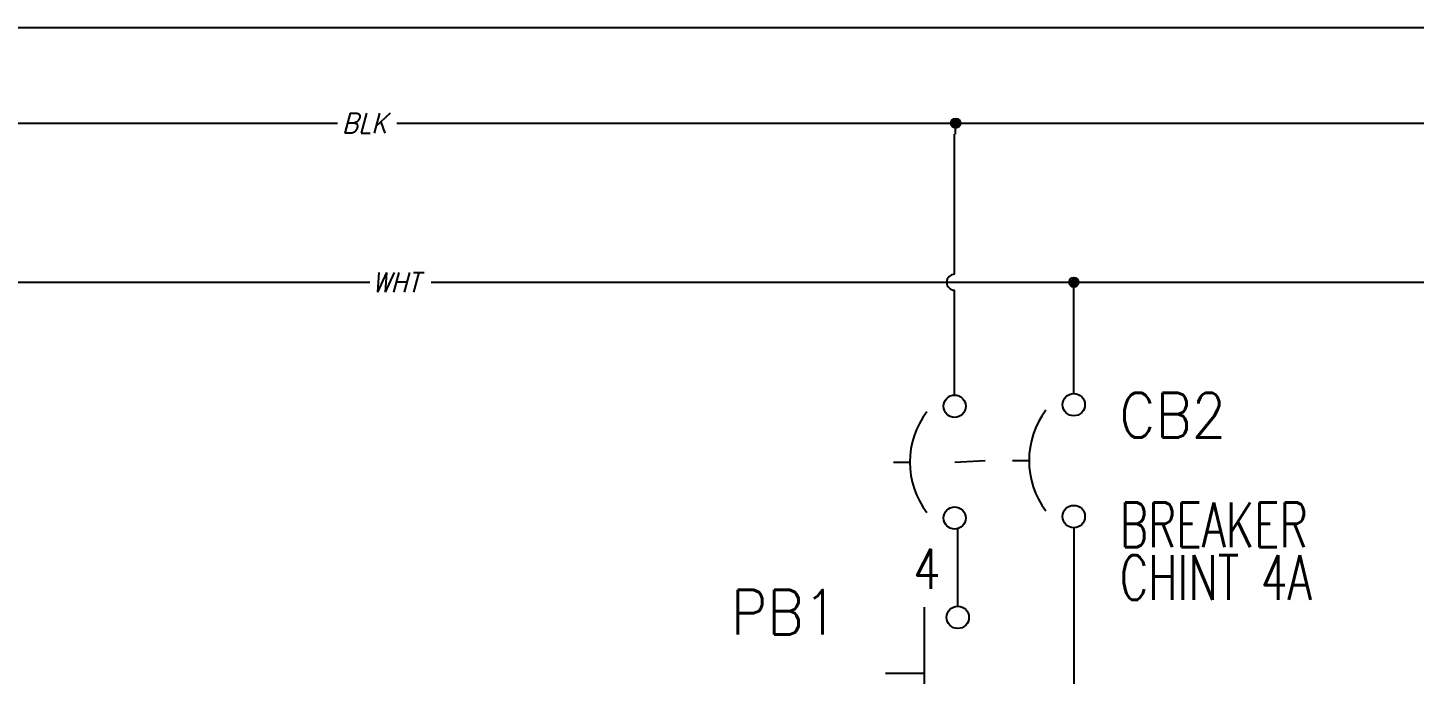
# Model space of a CAD drawing. Header units: millimetres. Extents: x 123.5 to 144.3, y 105.4 to 121.6.
# Drawn here: x 130.45 to 139.17, y 117.53 to 121.59 of the extents above; entities that cross this region are included whole.
import ezdxf
from ezdxf.enums import TextEntityAlignment as Align

# ---------------------------------------------------------------- set-up
doc = ezdxf.new("R2010")
doc.units = ezdxf.units.MM
doc.linetypes.add('HIDDEN2', pattern=[0.1875, 0.125, -0.0625])
for name, color, linetype in [('BLK_12AWG', 7, 'Continuous'), ('DESC', 250, 'Continuous'), ('LINK', 9, 'Continuous'), ('MISC', 7, 'Continuous'), ('SYMS', 7, 'Continuous'), ('TAGS', 250, 'Continuous'), ('WIRES', 7, 'Continuous')]:
    doc.layers.add(name, color=color, linetype=linetype)
doc.layers.add('WIRENO', color=7, linetype='Continuous', true_color=0x000000)
doc.styles.add('WD', font='romans.shx')

# ---------------------------------------------------------------- blocks, each defined once
blk = doc.blocks.new('HT0_LGENERIC')
at = {"style": 'WD', "oblique": 15, "width": 0.9}
blk.add_attdef('COLOR', text='', height=0.125, dxfattribs=at).set_placement((0, 0), align=Align.MIDDLE_CENTER)
at = {"color": 7, "style": 'WD'}
for tag, p in [('X4_TINY_DOT_DONT_REMOVE', (-0.125, 0)), ('X1_TINY_DOT_DONT_REMOVE', (0.125, 0))]:
    blk.add_attdef(tag, p, '', height=0.0001, dxfattribs=at)
at = {"style": 'WD', "flags": 1}
for tag, p in [('X4TERM01', (-0.125, 0)), ('X1TERM01', (0.125, 0))]:
    blk.add_attdef(tag, p, '', height=0.01, dxfattribs=at)
blk = doc.blocks.new('VCB1')
at = {"linetype": 'HIDDEN2'}
blk.add_line((-0.1712, 0), (-0.125, 0), dxfattribs=at)
for centre in [(0, 0.1562), (0, -0.1562)]:
    blk.add_circle(centre, 0.0312)
blk.add_arc((0.1094, 0), 0.2344, 143.1301, 216.8699)
at = {"style": 'WD'}
for tag, p, width in [('INST', (0.2188, 0.3883), 0.7), ('LOC', (0.2188, 0.2188), 0.7), ('TAG1', (0.1269, 0.0644), 0.9), ('XREF', (0.1287, -0.09), 0.7), ('DESC1', (0.1287, -0.242), 0.7), ('DESC2', (0.1287, -0.3893), 0.7)]:
    blk.add_attdef(tag, p, '', height=0.125, dxfattribs=dict(at, width=width))
at = {"linetype": 'Continuous', "style": 'WD'}
for tag, height, flags, p in [('TERM01', 0.125, 8, (-0.055, 0.2066)), ('CAT', 0.01, 9, (-0.1421, -0.0731)), ('MFG', 0.01, 9, (-0.1421, -0.0881))]:
    blk.add_attdef(tag, text='', height=height, dxfattribs=dict(at, flags=flags)).set_placement(p, align=Align.RIGHT)
at = {"color": 7, "style": 'WD', "flags": 1}
for tag, p in [('X2TERM01', (0, 0.1875)), ('X8TERM02', (0, -0.1875))]:
    blk.add_attdef(tag, p, '', height=0.0125, dxfattribs=at)
at = {"style": 'WD', "width": 0.7}
blk.add_attdef('RATING1', text='', height=0.125, dxfattribs=at).set_placement((-0.1875, 0.0625), align=Align.RIGHT)
at = {"color": 7, "style": 'WD'}
for tag, p in [('X4LINK', (-0.25, 0)), ('X1LINK', (0, 0))]:
    blk.add_attdef(tag, p, '', height=0.01, dxfattribs=at)
at = {"style": 'WD', "flags": 9}
for tag, p in [('FAMILY', (-0.1421, -0.0365)), ('CONTACT', (-0.1288, -0.1291))]:
    blk.add_attdef(tag, text='', height=0.01, dxfattribs=at).set_placement(p, align=Align.RIGHT)
at = {"linetype": 'Continuous', "style": 'WD', "flags": 9}
blk.add_attdef('ASSYCODE', text='', height=0.01, dxfattribs=at).set_placement((-0.1533, -0.1061), align=Align.CENTER)
at = {"linetype": 'Continuous', "style": 'WD', "flags": 8}
blk.add_attdef('TERM02', text='', height=0.125, dxfattribs=at).set_placement((-0.0407, -0.2134), align=Align.TOP_RIGHT)
blk = doc.blocks.new('WDDOT')
for radius in [0.03, 0.0187, 0.00929]:
    blk.add_circle((0, 0), radius)
blk = doc.blocks.new('VPB11')
for p, q in [((-0.0938, 0.1849), (-0.0938, -0.1801)), ((-0.2022, 0), (-0.0938, 0))]:
    blk.add_line(p, q)
for centre in [(0, 0.1562), (0, -0.1562)]:
    blk.add_circle(centre, 0.0312)
at = {"style": 'WD'}
for tag, p, width in [('INST', (0.1269, 0.3902), 0.7), ('LOC', (0.1269, 0.2206), 0.7), ('TAG1', (0.1269, 0.0644), 0.9), ('XREF', (0.1287, -0.09), 0.7), ('DESC1', (0.1287, -0.242), 0.7), ('DESC2', (0.1287, -0.3982), 0.7)]:
    blk.add_attdef(tag, p, '', height=0.125, dxfattribs=dict(at, width=width))
at = {"linetype": 'Continuous', "style": 'WD'}
for tag, height, flags, p in [('TERM01', 0.125, 8, (-0.055, 0.2223)), ('CAT', 0.01, 9, (-0.1421, -0.0731)), ('MFG', 0.01, 9, (-0.1421, -0.0881))]:
    blk.add_attdef(tag, text='', height=height, dxfattribs=dict(at, flags=flags)).set_placement(p, align=Align.RIGHT)
at = {"color": 7, "style": 'WD', "flags": 1}
for tag, p in [('X2TERM01', (0, 0.1875)), ('X8TERM02', (0, -0.1875))]:
    blk.add_attdef(tag, p, '', height=0.0125, dxfattribs=at)
at = {"color": 7, "style": 'WD'}
for tag, p in [('X4LINK', (-0.2656, 0)), ('X1LINK', (0, 0))]:
    blk.add_attdef(tag, p, '', height=0.01, dxfattribs=at)
at = {"style": 'WD'}
for tag, flags, p in [('FAMILY', 9, (-0.1421, -0.0365)), ('CONTACT', 1, (-0.1421, -0.0531))]:
    blk.add_attdef(tag, text='', height=0.01, dxfattribs=dict(at, flags=flags)).set_placement(p, align=Align.RIGHT)
at = {"linetype": 'Continuous', "style": 'WD', "flags": 9}
blk.add_attdef('ASSYCODE', text='', height=0.01, dxfattribs=at).set_placement((-0.1551, -0.1064), align=Align.CENTER)
at = {"linetype": 'Continuous', "style": 'WD', "flags": 8}
blk.add_attdef('TERM02', text='', height=0.125, dxfattribs=at).set_placement((-0.0407, -0.2291), align=Align.TOP_RIGHT)
blk = doc.blocks.new('WD_WNV')
at = {"style": 'WD', "flags": 1}
for tag, p in [('W01USER', (-0.0625, 0.0938)), ('W02USER', (-0.0625, 0.0859)), ('W03USER', (-0.0625, 0.0781)), ('W04USER', (-0.0625, 0.0703)), ('W05USER', (-0.0625, 0.0625)), ('W06USER', (-0.0625, 0.0547)), ('W07USER', (-0.0625, 0.0469)), ('W08USER', (-0.0625, 0.0391)), ('W09USER', (-0.0625, 0.0312)), ('W10USER', (-0.0625, 0.0234))]:
    blk.add_attdef(tag, text='', height=0.005, dxfattribs=at).set_placement(p, align=Align.CENTER)
at = {"linetype": 'Continuous', "style": 'WD', "width": 0.8}
blk.add_attdef('WIRENO', text='', height=0.125, dxfattribs=at).set_placement((-0.05, 0), align=Align.MIDDLE_RIGHT)

msp = doc.modelspace()

# ---------------------------------------------------------------- linework, layer by layer
at = {"color": 7, "linetype": 'Continuous'}
msp.add_line((144.2555, 121.5905), (123.5055, 121.5905), dxfattribs=at)
at = {"layer": 'BLK_12AWG'}
for p, q in [((125.7226, 120.9901), (132.3992, 120.99)), ((132.7738, 120.99), (142.7932, 120.99)), ((136.2853, 120.9213), (136.2853, 120.99)), ((136.279, 120.04), (136.279, 120.9213)), ((125.7911, 119.9899), (132.6038, 119.99)), ((132.9891, 119.99), (142.7932, 119.99)), ((136.279, 119.2809), (136.279, 119.94)), ((137.0278, 119.2906), (137.0278, 119.99))]:
    msp.add_line(p, q, dxfattribs=at)
msp.add_arc((136.279, 119.99), 0.05, 90, 270, dxfattribs=at)
at = {"layer": 'LINK'}
msp.add_lwpolyline([(136.28, 118.86), (136.47, 118.87)], dxfattribs=at)
at = {"layer": 'WIRES'}
for p, q in [((136.2988, 117.9535), (136.2988, 118.4372)), ((137.0278, 118.4468), (137.0278, 115.017))]:
    msp.add_line(p, q, dxfattribs=at)

# ---------------------------------------------------------------- block references
at = {"layer": 'SYMS'}
ref = msp.add_blockref('HT0_LGENERIC', (132.5697, 120.99), dxfattribs=at)
ref.add_attrib('X1_TINY_DOT_DONT_REMOVE', '.', (132.7738, 120.99), dxfattribs={"layer": 'MISC', "color": 7, "height": 0.0001, "style": 'WD'})
ref.add_attrib('X4_TINY_DOT_DONT_REMOVE', '.', (132.3992, 120.99), dxfattribs={"layer": 'MISC', "color": 7, "height": 0.0001, "style": 'WD'})
ref.add_attrib('COLOR', 'BLK', dxfattribs={"layer": 'MISC', "height": 0.125, "style": 'WD', "oblique": 15, "width": 0.9}).set_placement((132.5697, 120.99), align=Align.MIDDLE_CENTER)
for p in [(136.2853, 120.99), (137.0278, 119.99)]:
    msp.add_blockref('WDDOT', p, dxfattribs=at)
ref = msp.add_blockref('HT0_LGENERIC', (132.7663, 119.99), dxfattribs=at)
ref.add_attrib('X1_TINY_DOT_DONT_REMOVE', '.', (132.9891, 119.99), dxfattribs={"layer": 'MISC', "color": 7, "height": 0.0001, "style": 'WD'})
ref.add_attrib('X4_TINY_DOT_DONT_REMOVE', '.', (132.6038, 119.99), dxfattribs={"layer": 'MISC', "color": 7, "height": 0.0001, "style": 'WD'})
ref.add_attrib('COLOR', 'WHT', dxfattribs={"layer": 'MISC', "height": 0.125, "style": 'WD', "oblique": 15, "width": 0.9}).set_placement((132.7663, 119.99), align=Align.MIDDLE_CENTER)
at = {"layer": 'SYMS', "xscale": 2.25, "yscale": 2.25, "zscale": 2.25}
msp.add_blockref('VCB1', (136.279, 118.8591), dxfattribs=at)
at = {"layer": 'SYMS'}
ref = msp.add_blockref('VCB1', (137.0278, 118.8687), dxfattribs=dict(at, xscale=2.25, yscale=2.25, zscale=2.25))
ref.add_attrib('DESC2', 'CHINT 4A', (137.3174, 117.9927), dxfattribs={"layer": 'DESC', "height": 0.28125, "style": 'WD', "width": 0.7})
ref.add_attrib('DESC1', 'BREAKER', (137.3174, 118.3242), dxfattribs={"layer": 'DESC', "height": 0.28125, "style": 'WD', "width": 0.7})
ref.add_attrib('TAG1', 'CB2', (137.3134, 119.0136), dxfattribs={"layer": 'TAGS', "height": 0.28125, "style": 'WD', "width": 0.9})
ref = msp.add_blockref('VPB11', (136.2988, 117.5316), dxfattribs=dict(at, xscale=2.25, yscale=2.25, zscale=2.25))
ref.add_attrib('DESC2', 'ON-OFF', (134.9647, 116.5928), dxfattribs={"layer": 'DESC', "height": 0.28125, "style": 'WD', "width": 0.7})
ref.add_attrib('DESC1', 'SWITCH', (134.9522, 117.0188), dxfattribs={"layer": 'DESC', "height": 0.28125, "style": 'WD', "width": 0.7})
ref.add_attrib('TAG1', 'PB1', (134.8737, 117.7747), dxfattribs={"layer": 'TAGS', "height": 0.28125, "style": 'WD', "width": 0.9})
at = {"layer": 'WIRENO'}
ref = msp.add_blockref('WD_WNV', (136.29, 118.1883), dxfattribs=dict(at, xscale=2, yscale=2, zscale=2))
ref.add_attrib('WIRENO', '4', dxfattribs={"linetype": 'Continuous', "height": 0.25, "style": 'WD', "width": 0.8}).set_placement((136.19, 118.1883), align=Align.MIDDLE_RIGHT)

doc.saveas('drawing.dxf')
